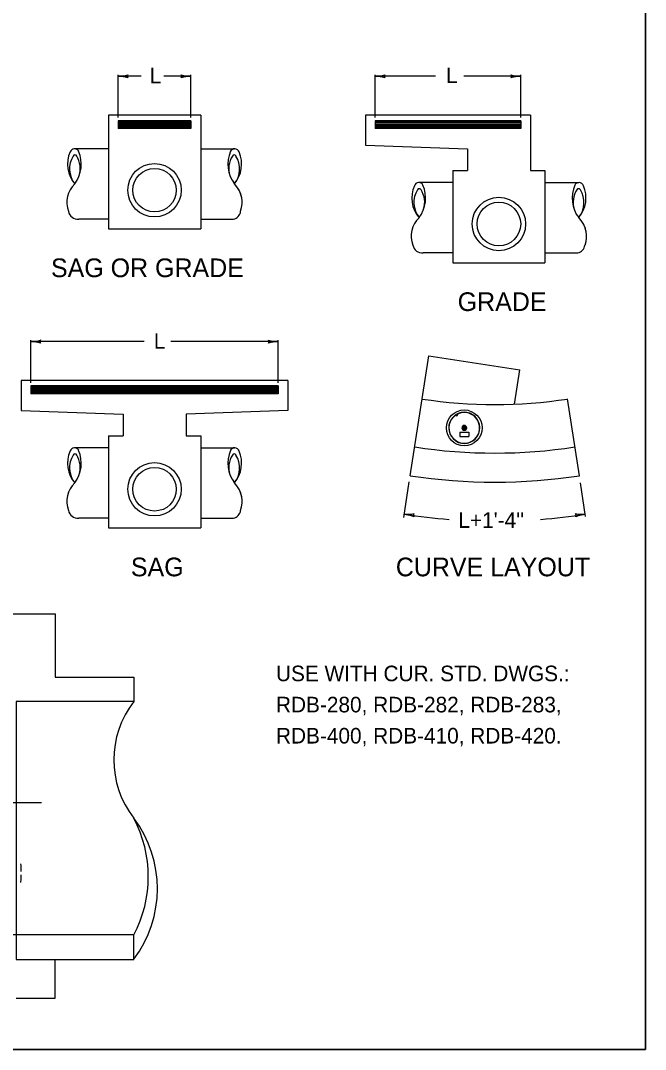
# Model space of a CAD drawing. Extents: x 1007 to 1035.5, y 1000.5 to 1021.5.
# Drawn here: x 1027.47 to 1035.5, y 1000.5 to 1013.72 of the extents above; entities that cross this region are included whole.
import ezdxf

# ---------------------------------------------------------------- set-up
doc = ezdxf.new("R2010")
doc.units = 0
for name, color, linetype in [('Level 1', 7, 'Continuous'), ('Level 10', 7, 'Continuous'), ('Level 11', 7, 'Continuous')]:
    doc.layers.add(name, color=color, linetype=linetype)

msp = doc.modelspace()

# ---------------------------------------------------------------- linework, layer by layer
at = {"layer": 'Level 1'}
for p, q in [((1028.724, 1012.471), (1028.724, 1013.019)), ((1029.019, 1013.001), (1028.724, 1013.001)), ((1029.659, 1013.001), (1029.309, 1013.001)), ((1029.659, 1012.471), (1029.659, 1013.019)), ((1032.028, 1012.471), (1032.028, 1013.019)), ((1032.802, 1013.001), (1032.028, 1013.001)), ((1033.898, 1013.001), (1033.164, 1013.001)), ((1033.898, 1012.471), (1033.898, 1013.019)), ((1028.599, 1012.501), (1028.599, 1011.041)), ((1029.784, 1012.501), (1028.599, 1012.501)), ((1029.659, 1012.431), (1028.724, 1012.431)), ((1028.724, 1012.431), (1028.724, 1012.33)), ((1029.659, 1012.431), (1029.659, 1012.33)), ((1029.784, 1012.501), (1029.784, 1011.041)), ((1034.022, 1012.501), (1031.903, 1012.501)), ((1031.903, 1012.501), (1031.903, 1012.116)), ((1033.898, 1012.431), (1032.028, 1012.431)), ((1032.028, 1012.431), (1032.028, 1012.33)), ((1033.898, 1012.431), (1033.898, 1012.33)), ((1034.022, 1012.501), (1034.022, 1011.789)), ((1029.659, 1012.415), (1028.724, 1012.415)), ((1029.659, 1012.401), (1028.724, 1012.401)), ((1029.659, 1012.397), (1028.724, 1012.397)), ((1029.659, 1012.382), (1028.724, 1012.382)), ((1029.659, 1012.382), (1028.724, 1012.382)), ((1029.659, 1012.371), (1028.724, 1012.371)), ((1029.659, 1012.364), (1028.724, 1012.364)), ((1029.659, 1012.349), (1028.724, 1012.349)), ((1029.659, 1012.342), (1028.724, 1012.342)), ((1029.659, 1012.33), (1028.724, 1012.33)), ((1033.898, 1012.413), (1032.028, 1012.413)), ((1033.898, 1012.413), (1032.028, 1012.413)), ((1033.898, 1012.402), (1032.028, 1012.402)), ((1033.898, 1012.383), (1032.028, 1012.383)), ((1033.898, 1012.365), (1032.028, 1012.365)), ((1033.898, 1012.35), (1032.028, 1012.35)), ((1033.898, 1012.336), (1032.028, 1012.336)), ((1033.898, 1012.33), (1032.028, 1012.33)), ((1028.599, 1012.069), (1028.163, 1012.069)), ((1029.784, 1012.069), (1030.22, 1012.069)), ((1031.903, 1012.116), (1033.212, 1012.069)), ((1033.212, 1012.069), (1033.212, 1011.789)), ((1033.025, 1011.789), (1033.212, 1011.789)), ((1033.025, 1011.789), (1033.025, 1010.607)), ((1034.022, 1011.789), (1034.209, 1011.789)), ((1034.209, 1011.789), (1034.209, 1010.607)), ((1033.025, 1011.636), (1032.589, 1011.636)), ((1034.209, 1011.636), (1034.645, 1011.636)), ((1028.178, 1011.166), (1028.178, 1011.166)), ((1028.599, 1011.166), (1028.218, 1011.166)), ((1029.784, 1011.166), (1030.204, 1011.166)), ((1030.204, 1011.166), (1030.204, 1011.166)), ((1028.599, 1011.041), (1029.784, 1011.041)), ((1032.604, 1010.732), (1032.604, 1010.732)), ((1033.025, 1010.732), (1032.644, 1010.732)), ((1034.209, 1010.732), (1034.63, 1010.732)), ((1034.63, 1010.732), (1034.63, 1010.732)), ((1033.025, 1010.607), (1034.209, 1010.607)), ((1027.602, 1009.063), (1027.602, 1009.612)), ((1029.059, 1009.593), (1027.602, 1009.593)), ((1030.781, 1009.593), (1029.399, 1009.593)), ((1030.781, 1009.063), (1030.781, 1009.612)), ((1032.63, 1008.856), (1032.716, 1009.41)), ((1032.716, 1009.41), (1033.887, 1009.229)), ((1033.819, 1008.79), (1033.887, 1009.229)), ((1030.906, 1009.093), (1027.477, 1009.093)), ((1027.477, 1009.093), (1027.477, 1008.708)), ((1030.781, 1009.023), (1027.602, 1009.023)), ((1027.602, 1009.023), (1027.602, 1008.922)), ((1030.781, 1009.018), (1027.602, 1009.018)), ((1030.781, 1009.007), (1027.602, 1009.007)), ((1030.781, 1008.992), (1027.602, 1008.992)), ((1030.781, 1009.023), (1030.781, 1008.922)), ((1030.906, 1009.093), (1030.906, 1008.708)), ((1030.781, 1008.981), (1027.602, 1008.981)), ((1030.781, 1008.974), (1027.602, 1008.974)), ((1030.781, 1008.959), (1027.602, 1008.959)), ((1030.781, 1008.944), (1027.602, 1008.944)), ((1030.781, 1008.933), (1027.602, 1008.933)), ((1030.781, 1008.922), (1027.602, 1008.922)), ((1032.478, 1007.87), (1032.63, 1008.856)), ((1034.651, 1007.87), (1034.499, 1008.856)), ((1027.477, 1008.708), (1028.786, 1008.662)), ((1028.786, 1008.662), (1028.786, 1008.381)), ((1030.906, 1008.708), (1029.597, 1008.662)), ((1029.597, 1008.662), (1029.597, 1008.381)), ((1033.154, 1008.465), (1033.154, 1008.505)), ((1033.159, 1008.495), (1033.169, 1008.512)), ((1033.159, 1008.495), (1033.159, 1008.509)), ((1033.159, 1008.461), (1033.159, 1008.484)), ((1033.159, 1008.484), (1033.174, 1008.458)), ((1033.162, 1008.491), (1033.172, 1008.508)), ((1033.162, 1008.491), (1033.178, 1008.462)), ((1033.178, 1008.49), (1033.172, 1008.508)), ((1033.181, 1008.495), (1033.176, 1008.512)), ((1033.178, 1008.462), (1033.178, 1008.49)), ((1033.181, 1008.495), (1033.189, 1008.506)), ((1033.184, 1008.488), (1033.193, 1008.502)), ((1033.184, 1008.46), (1033.184, 1008.488)), ((1028.599, 1008.381), (1028.786, 1008.381)), ((1028.599, 1008.381), (1028.599, 1007.199)), ((1029.597, 1008.381), (1029.784, 1008.381)), ((1029.784, 1008.381), (1029.784, 1007.199)), ((1033.116, 1008.43), (1033.116, 1008.376)), ((1033.116, 1008.43), (1033.229, 1008.43)), ((1033.116, 1008.376), (1033.229, 1008.376)), ((1033.229, 1008.43), (1033.229, 1008.376)), ((1028.599, 1008.228), (1028.163, 1008.228)), ((1029.784, 1008.228), (1030.22, 1008.228)), ((1032.395, 1007.334), (1032.465, 1007.79)), ((1034.731, 1007.348), (1034.665, 1007.779)), ((1028.178, 1007.324), (1028.178, 1007.324)), ((1028.599, 1007.324), (1028.218, 1007.324)), ((1029.784, 1007.324), (1030.204, 1007.324)), ((1030.204, 1007.324), (1030.204, 1007.324)), ((1028.599, 1007.199), (1029.784, 1007.199)), ((1026.894, 1003.67), (1027.737, 1003.67)), ((1027.912, 1001.157), (1027.912, 1001.657)), ((1027.412, 1001.157), (1027.912, 1001.157))]:
    msp.add_line(p, q, dxfattribs=at)
msp.add_lwpolyline([(1025.662, 1006.095), (1027.912, 1006.095), (1027.912, 1005.282), (1028.927, 1005.282), (1028.927, 1004.97), (1027.412, 1004.97), (1027.412, 1001.657), (1028.927, 1001.657), (1028.927, 1001.97), (1025.662, 1001.97)], close=True, dxfattribs=at)
for points in [[(1027.478, 1002.787), (1027.478, 1002.81), (1027.476, 1002.836), (1027.475, 1002.863), (1027.473, 1002.884)], [(1027.473, 1002.644), (1027.474, 1002.651), (1027.476, 1002.678), (1027.477, 1002.704), (1027.478, 1002.731), (1027.478, 1002.741)]]:
    msp.add_lwpolyline(points, dxfattribs=at)
for centre, radius in [((1029.191, 1011.538), 0.343), ((1029.191, 1011.538), 0.28), ((1033.617, 1011.104), 0.343), ((1033.617, 1011.104), 0.28), ((1033.172, 1008.485), 0.23), ((1029.191, 1007.696), 0.343), ((1029.191, 1007.696), 0.28)]:
    msp.add_circle(centre, radius, dxfattribs=at)
for centre, radius, start, end in [((1028.723, 1013.392), 0.391, 270, 288.6688), ((1028.723, 1013.392), 0.391, 269.9878, 270), ((1028.723, 1012.61), 0.391, 71.3472, 89.9939), ((1028.872, 1013.001), 0.0313, 138.7746, 220.8913), ((1029.51, 1013.001), 0.0313, 318.7746, 40.8913), ((1029.658, 1013.392), 0.391, 251.3472, 269.9939), ((1029.658, 1012.61), 0.391, 90, 108.6688), ((1029.658, 1012.61), 0.391, 89.9878, 90), ((1032.027, 1013.392), 0.391, 270, 288.6688), ((1032.027, 1013.392), 0.391, 269.9878, 270), ((1032.027, 1012.61), 0.391, 71.3472, 89.9939), ((1032.176, 1013.001), 0.0313, 138.7746, 220.8913), ((1033.749, 1013.001), 0.0313, 318.7746, 40.8913), ((1033.897, 1013.392), 0.391, 251.3472, 269.9939), ((1033.897, 1012.61), 0.391, 90, 108.6688), ((1033.897, 1012.61), 0.391, 89.9878, 90), ((1028.163, 1012.008), 0.061, 29.2394, 159.7954), ((1027.83, 1011.872), 0.42, 323.0112, 23.2893), ((1030.553, 1011.872), 0.42, 156.7107, 216.9888), ((1030.22, 1012.008), 0.061, 20.2046, 150.7606), ((1028.461, 1011.872), 0.389, 156.0607, 220.5956), ((1028.412, 1011.813), 0.314, 148.5055, 218.2609), ((1028.168, 1011.966), 0.0257, 25.6227, 154.3773), ((1027.933, 1011.815), 0.304, 342.8715, 32.1716), ((1030.449, 1011.815), 0.304, 147.8284, 197.1285), ((1030.215, 1011.966), 0.0257, 25.6227, 154.3773), ((1029.922, 1011.872), 0.388, 319.4003, 23.949), ((1029.97, 1011.813), 0.314, 321.7391, 31.4945), ((1032.588, 1011.575), 0.061, 29.2394, 159.7954), ((1034.645, 1011.575), 0.061, 20.2046, 150.7606), ((1028.382, 1011.384), 0.319, 132.5574, 201.5501), ((1029.978, 1011.379), 0.339, 340.6864, 45.211), ((1029.978, 1011.379), 0.339, 22.0008, 31.0302), ((1032.886, 1011.438), 0.389, 156.0607, 220.5956), ((1032.838, 1011.38), 0.314, 148.5055, 218.2609), ((1032.593, 1011.532), 0.0257, 25.6227, 154.3773), ((1032.255, 1011.438), 0.42, 323.0112, 23.2893), ((1032.359, 1011.382), 0.304, 342.8715, 32.1716), ((1034.978, 1011.438), 0.42, 156.7107, 216.9888), ((1034.875, 1011.382), 0.304, 147.8284, 197.1285), ((1034.641, 1011.532), 0.0257, 25.6227, 154.3773), ((1034.348, 1011.438), 0.388, 319.4003, 23.949), ((1034.396, 1011.38), 0.314, 321.7391, 31.4945), ((1029.978, 1011.379), 0.339, 10.315, 19.3217), ((1028.206, 1011.288), 0.123, 190.0693, 275.5957), ((1030.179, 1011.283), 0.12, 282.2655, 352.0488), ((1032.807, 1010.95), 0.319, 132.5574, 201.5501), ((1034.404, 1010.945), 0.339, 340.6864, 45.211), ((1034.404, 1010.945), 0.339, 22.0008, 31.0302), ((1034.404, 1010.945), 0.339, 10.315, 19.3217), ((1032.632, 1010.854), 0.123, 190.0693, 275.5957), ((1034.604, 1010.849), 0.12, 282.2655, 352.0488), ((1027.602, 1009.984), 0.391, 270, 288.6688), ((1027.602, 1009.202), 0.391, 71.3472, 89.9939), ((1027.602, 1009.984), 0.391, 269.9878, 270), ((1027.75, 1009.593), 0.0313, 138.7746, 220.8913), ((1030.632, 1009.593), 0.0313, 318.7746, 40.8913), ((1030.781, 1009.984), 0.391, 251.3472, 269.9939), ((1030.781, 1009.202), 0.391, 90, 108.6688), ((1030.781, 1009.202), 0.391, 89.9878, 90), ((1033.564, 1014.93), 6.146, 261.2591, 278.7505), ((1033.172, 1008.485), 0.2, 316.3519, 315.4494), ((1033.172, 1008.485), 0.197, 123.6624, 116.4213), ((1033.075, 1008.653), 0.0127, 198.8808, 41.2074), ((1033.172, 1008.485), 0.0312, 271.666, 271.0967), ((1033.172, 1008.485), 0.0273, 132.7321, 227.2675), ((1033.172, 1008.485), 0.0273, 97.4449, 117.6645), ((1033.172, 1008.485), 0.0273, 50.6929, 81.6328), ((1033.172, 1008.485), 0.0273, 295.3769, 38.2124), ((1033.172, 1008.485), 0.0273, 242.3355, 273.5567), ((1028.163, 1008.167), 0.061, 29.2394, 159.7954), ((1030.22, 1008.167), 0.061, 20.2046, 150.7606), ((1033.564, 1014.93), 6.769, 261.2532, 278.7502), ((1028.461, 1008.03), 0.389, 156.0607, 220.5956), ((1028.412, 1007.972), 0.314, 148.5055, 218.2609), ((1028.168, 1008.125), 0.0257, 25.6227, 154.3773), ((1027.83, 1008.03), 0.42, 323.0112, 23.2893), ((1027.933, 1007.974), 0.304, 342.8715, 32.1716), ((1030.553, 1008.03), 0.42, 156.7107, 216.9888), ((1030.449, 1007.974), 0.304, 147.8284, 197.1285), ((1030.215, 1008.125), 0.0257, 25.6227, 154.3773), ((1029.922, 1008.03), 0.388, 319.4003, 23.949), ((1029.97, 1007.972), 0.314, 321.7391, 31.4945), ((1033.564, 1014.93), 7.143, 261.25, 278.75), ((1028.382, 1007.542), 0.319, 132.5574, 201.5501), ((1029.978, 1007.537), 0.339, 340.6864, 45.211), ((1029.978, 1007.537), 0.339, 22.0008, 31.0302), ((1029.978, 1007.537), 0.339, 10.315, 19.3217), ((1028.206, 1007.447), 0.123, 190.0693, 275.5957), ((1030.179, 1007.442), 0.12, 282.2655, 352.0488), ((1032.441, 1007.765), 0.391, 264.2362, 264.2484), ((1032.441, 1007.765), 0.391, 264.2484, 282.9172), ((1032.362, 1006.987), 0.391, 65.5956, 84.2423), ((1033.564, 1014.93), 7.643, 261.25, 265.6044), ((1032.549, 1007.361), 0.0313, 133.023, 215.1397), ((1033.564, 1014.93), 7.643, 274.4011, 278.75), ((1034.579, 1007.361), 0.0313, 324.7754, 46.8921), ((1034.686, 1007.765), 0.391, 257.348, 275.9947), ((1034.768, 1006.987), 0.391, 96.0008, 114.6696), ((1034.768, 1006.987), 0.391, 95.9886, 96.0008), ((1029.881, 1004.22), 1.214, 141.8338, 218.1662), ((1027.713, 1002.564), 1.515, 323.2524, 36.7476), ((1027.484, 1002.72), 1.626, 332.5306, 27.4694)]:
    msp.add_arc(centre, radius, start, end, dxfattribs=at)
at = {"layer": 'Level 10'}
for p, q in [((1035.5, 1021.5), (1035.5, 1000.5)), ((1035.5, 1000.5), (1007, 1000.5))]:
    msp.add_line(p, q, dxfattribs=at)
at = {"layer": 'Level 11'}
msp.add_lwpolyline([(1007, 1000.5), (1035.5, 1000.5), (1035.5, 1021.5), (1007, 1021.5)], close=True, dxfattribs=at)

# ---------------------------------------------------------------- texts
at = {"layer": 'Level 1'}
for s, height, p in [('L', 0.2, (1029.13, 1012.912)), ('L', 0.2, (1032.937, 1012.914)), ('SAG OR GRADE', 0.24, (1027.86, 1010.421)), ('GRADE', 0.24, (1033.087, 1009.986)), ('L', 0.2, (1029.182, 1009.501)), ("L+1'-4''", 0.2, (1033.096, 1007.2)), ('SAG', 0.24, (1028.887, 1006.578)), ('CURVE LAYOUT', 0.24, (1032.292, 1006.578)), ('USE WITH CUR. STD. DWGS.:', 0.2, (1030.752, 1005.23)), ('RDB-280, RDB-282, RDB-283,', 0.2, (1030.752, 1004.83)), ('RDB-400, RDB-410, RDB-420.', 0.2, (1030.752, 1004.43))]:
    msp.add_text(s, height=height, dxfattribs=at).set_placement(p)

doc.saveas('drawing.dxf')
